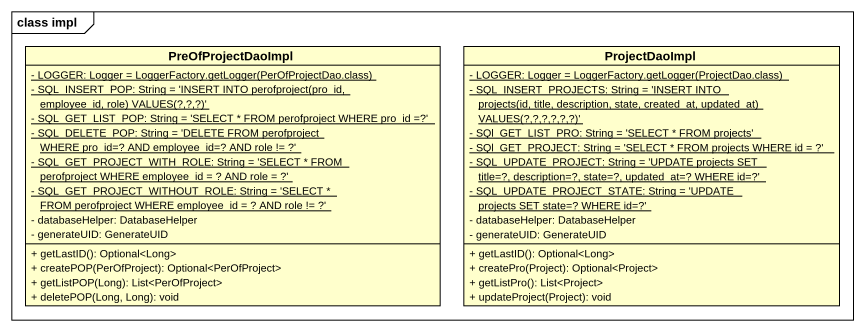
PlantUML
@startuml
mainframe class impl
hide circle
hide empty members
skinparam classAttributeIconSize 0
class PreOfProjectDaoImpl {
  {static} {field} - LOGGER: Logger = LoggerFactory.getLogger(PerOfProjectDao.class)
  {static} {field} - SQL_INSERT_POP: String = 'INSERT INTO perofproject(pro_id, employee_id, role) VALUES(?,?,?)'
  {static} - SQL_GET_LIST_POP: String = 'SELECT * FROM perofproject WHERE pro_id =?'
  {static} - SQL_DELETE_POP: String = 'DELETE FROM perofproject WHERE pro_id=? AND employee_id=? AND role != ?'
  {static} - SQL_GET_PROJECT_WITH_ROLE: String = 'SELECT * FROM perofproject WHERE employee_id = ? AND role = ?'
  {static} - SQL_GET_PROJECT_WITHOUT_ROLE: String = 'SELECT * FROM perofproject WHERE employee_id = ? AND role != ?'
  - databaseHelper: DatabaseHelper
  - generateUID: GenerateUID
  + getLastID(): Optional<Long>
  + createPOP(PerOfProject): Optional<PerOfProject>
  + getListPOP(Long): List<PerOfProject>
  + deletePOP(Long, Long): void
}
class ProjectDaoImpl {
  {static} {field} - LOGGER: Logger = LoggerFactory.getLogger(ProjectDao.class)
  {static} {field} - SQL_INSERT_PROJECTS: String = 'INSERT INTO projects(id, title, description, state, created_at, updated_at) VALUES(?,?,?,?,?,?)'
  {static} - SQl_GET_LIST_PRO: String = 'SELECT * FROM projects'
  {static} - SQl_GET_PROJECT: String = 'SELECT * FROM projects WHERE id = ?'
  {static} - SQL_UPDATE_PROJECT: String = 'UPDATE projects SET title=?, description=?, state=?, updated_at=? WHERE id=?'
  {static} - SQL_UPDATE_PROJECT_STATE: String = 'UPDATE projects SET state=? WHERE id=?'
  - databaseHelper: DatabaseHelper
  - generateUID: GenerateUID
  + getLastID(): Optional<Long>
  + createPro(Project): Optional<Project>
  + getListPro(): List<Project>
  + updateProject(Project): void
}
@enduml
